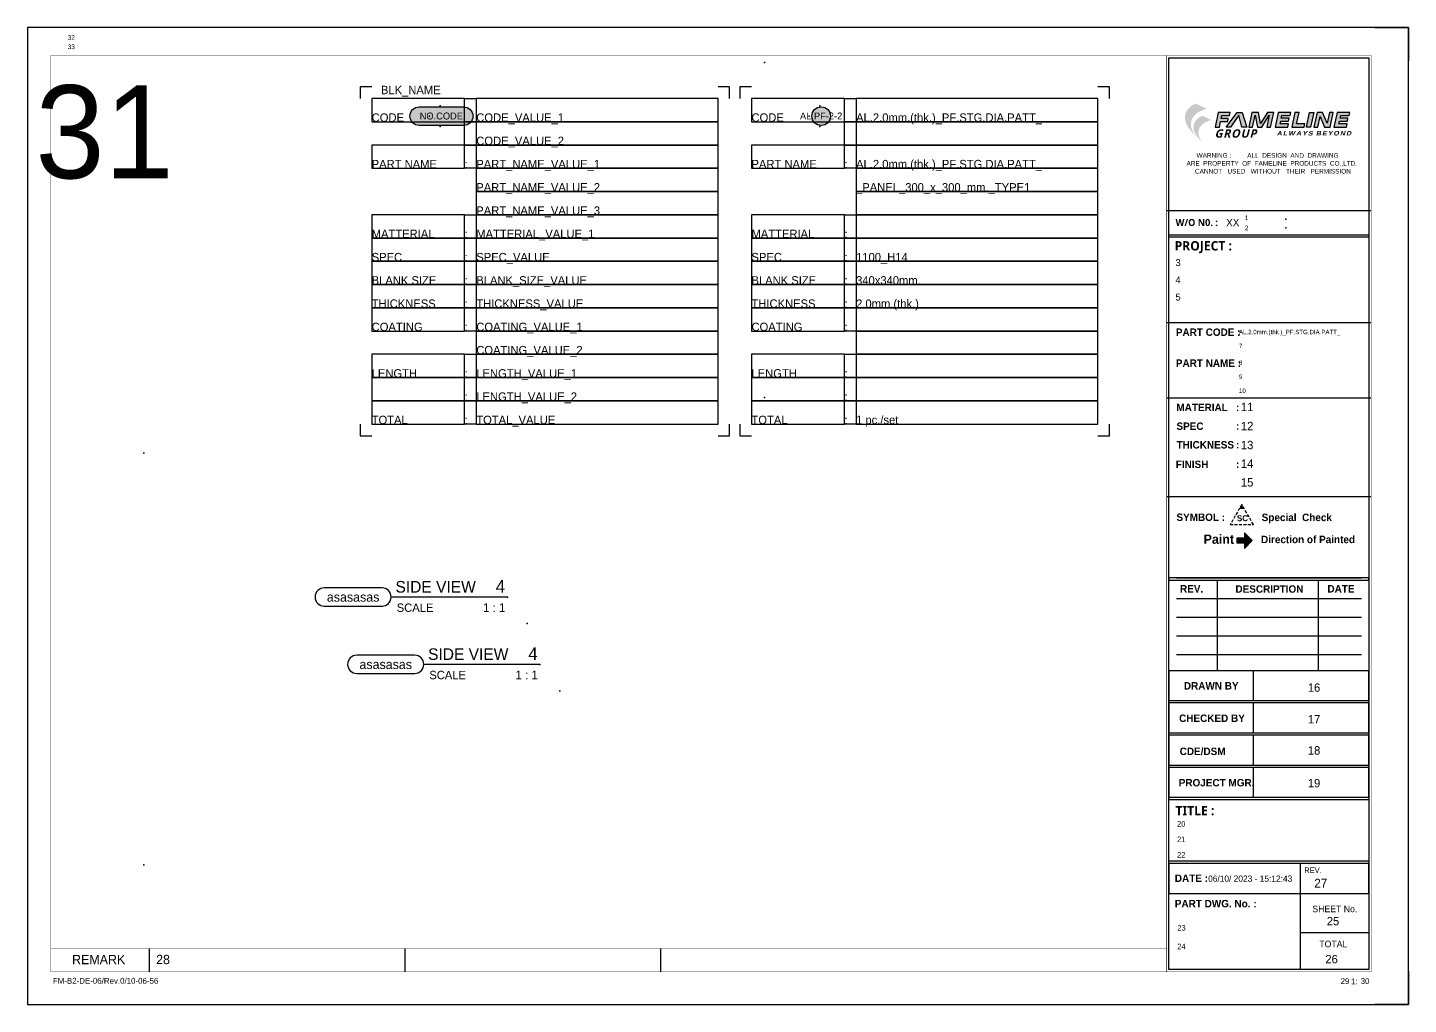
# Model space of a CAD drawing. Header units: millimetres. Extents: x -244126 to 368105, y -173968 to 259060.
# Drawn here: x 550 to 847, y 1032.5 to 1242.5 of the extents above; entities that cross this region are included whole.
import ezdxf
from ezdxf.enums import TextEntityAlignment as Align

# ---------------------------------------------------------------- set-up
doc = ezdxf.new("R2010")
doc.units = ezdxf.units.MM
doc.header["$MEASUREMENT"] = 0
for name, pattern in [('005_GG_TA_LINE', [13.75, 5, -1.25, 1.25, -1.25, 5]), ('BORDER2', [22.225, 6.35, -3.175, 6.35, -3.175, 0, -3.175]), ('HIDDEN', [9.525, 6.35, -3.175])]:
    doc.linetypes.add(name, pattern=pattern)
for name, color, linetype in [('000 - D I M 0.25', 6, 'Continuous'), ('000 - H A T C H', 8, 'Continuous'), ('000 - L I N E 0.1', 1, 'Continuous'), ('000 - SYMBOL CON', 1, 'Continuous'), ('000 - T E X T', 4, 'Continuous'), ('000 - TITLEBLOCK', 4, 'Continuous'), ('A04_TUBE SERIES', 7, 'Continuous'), ('FL-Support ii', 5, 'Continuous'), ('T E X T', 4, 'Continuous')]:
    doc.layers.add(name, color=color, linetype=linetype)
doc.styles.add('BROWALLIA', font='BrowalliaUPC.ttf')
doc.styles.add('century gothic111111', font='CordiaUPC.ttf')
doc.styles.add('Cetury Gothic', font='GOTHIC.TTF')
doc.styles.add('MtXpl_BrowalliaUPC', font='BrowalliaUPC.ttf')
doc.styles.add('MtXpl_Century_Gothic', font='GOTHICB.TTF')
doc.styles.add('MtXpl_Malgun_Gothic', font='malgunbd.ttf')
doc.styles.add('TA', font='Cordia New.ttf', dxfattribs={"height": 4.5})

# ---------------------------------------------------------------- blocks, each defined once
blk = doc.blocks.new('A$Cfd196da9')
at = {"color": 0, "linetype": 'ByBlock', "const_width": 0.1}
blk.add_lwpolyline([(-143.5, -98), (96.5, -98), (96.5, 99), (-143.5, 99)], close=True, dxfattribs=at)
blk = doc.blocks.new('NEW LOGO FAMELINE')
h = blk.add_hatch(color=3)
h.dxf.hatch_style = 1
h.set_gradient(color1=(51, 51, 51), color2=(132, 132, 132), tint=1, name='INVHEMISPHERICAL')
edge = h.paths.add_edge_path()
edge.add_spline(control_points=[(167, -151.3), (166.2, -150.2), (164.6, -148), (161.9, -143.2), (159.3, -137.4), (158.4, -130.6), (159.4, -124.4), (161.9, -118.6), (166.8, -112.3), (175.3, -106.8), (182.7, -104.2), (186.7, -102.7)], knot_values=[0, 0, 0, 0, 3.999368, 8.221458, 16.423435, 22.935826, 28.683381, 35.030362, 41.70231, 52.106571, 65.045306, 65.045306, 65.045306, 65.045306], degree=3, periodic=0)
edge.add_line((186.7, -102.7), (167.5, -93.5))
edge.add_spline(control_points=[(167.5, -93.5), (165.3, -94.5), (160.7, -96.8), (154.8, -101.7), (150.3, -107.6), (148, -114.3), (147.8, -121.1), (149.6, -128.8), (153.3, -135.6), (157.9, -141.6), (162.1, -146.7), (165.3, -149.7), (167, -151.3)], knot_values=[0, 0, 0, 0, 7.114643, 15.455222, 22.761373, 29.246418, 36.248595, 42.954952, 52.716962, 59.173886, 65.493194, 72.469008, 72.469008, 72.469008, 72.469008], degree=3, periodic=0)
edge = h.paths.add_edge_path(flags=16)
edge.add_spline(control_points=[(174.4, -106.3), (174.1, -106.2), (172.5, -105.6), (168.6, -105.4), (162.7, -105.8), (156.2, -106.9), (152.6, -109.1), (151, -110.1)], knot_values=[0, 0, 0, 0, 1.056476, 5.025479, 11.599149, 18.811417, 24.352285, 24.352285, 24.352285, 24.352285], degree=3, periodic=0)
edge.add_spline(control_points=[(151, -110.1), (151.1, -109.8), (151.2, -109.5), (151.8, -108.3), (152.4, -107.3), (153.9, -105.1), (154.9, -104), (157.1, -101.7), (158.4, -100.5), (160.4, -99), (161.1, -98.5), (162.6, -97.6), (163.3, -97.1), (164.9, -96.2), (165.8, -95.8), (167, -95.2), (167.2, -95.1), (167.5, -95)], knot_values=[0.636744, 0.636744, 0.636744, 0.636744, 1.528083, 1.528083, 5.150301, 5.150301, 9.845601, 9.845601, 15.15015, 15.15015, 17.802424, 17.802424, 20.454698, 20.454698, 23.491903, 23.491903, 24.373762, 24.373762, 24.373762, 24.373762], degree=3, periodic=0)
edge.add_line((167.5, -95), (183.3, -102.6))
edge.add_spline(control_points=[(183.3, -102.6), (182.4, -102.9), (181.5, -103.2), (178.6, -104.4), (176.5, -105.2), (174.4, -106.3)], knot_values=[3.151221, 3.151221, 3.151221, 3.151221, 5.963358, 5.963358, 12.618488, 12.618488, 12.618488, 12.618488], degree=3, periodic=0)
h = blk.add_hatch(color=253)
h.dxf.hatch_style = 1
edge = h.paths.add_edge_path()
edge.add_spline(control_points=[(167.5, -95), (167.2, -95.1), (167, -95.2), (165.8, -95.8), (164.9, -96.2), (163.3, -97.1), (162.6, -97.6), (161.1, -98.5), (160.4, -99), (158.4, -100.5), (157.1, -101.7), (154.9, -104), (153.9, -105.1), (152.4, -107.3), (151.8, -108.3), (151.2, -109.5), (151.1, -109.8), (151, -110.1)], knot_values=[0.636744, 0.636744, 0.636744, 0.636744, 1.518603, 1.518603, 4.555808, 4.555808, 7.208082, 7.208082, 9.860357, 9.860357, 15.164905, 15.164905, 19.860205, 19.860205, 23.482423, 23.482423, 24.373762, 24.373762, 24.373762, 24.373762], degree=3, periodic=0)
edge.add_spline(control_points=[(151, -110.1), (152.6, -109.1), (156.2, -106.9), (162.7, -105.8), (168.6, -105.4), (172.5, -105.6), (174.1, -106.2), (174.4, -106.3)], knot_values=[0, 0, 0, 0, 5.540868, 12.753135, 19.326806, 23.295809, 24.352285, 24.352285, 24.352285, 24.352285], degree=3, periodic=0)
edge.add_spline(control_points=[(174.4, -106.3), (176.5, -105.2), (178.6, -104.4), (181.5, -103.2), (182.4, -102.9), (183.3, -102.6)], knot_values=[3.151221, 3.151221, 3.151221, 3.151221, 9.806351, 9.806351, 12.618488, 12.618488, 12.618488, 12.618488], degree=3, periodic=0)
edge.add_line((183.3, -102.6), (167.5, -95))
edge = h.paths.add_edge_path()
edge.add_spline(control_points=[(179.5, -116.8), (179.3, -116.9), (179.1, -117), (178.1, -117.4), (177.4, -117.8), (176, -118.5), (175.4, -118.9), (174.3, -119.6), (173.7, -120), (172, -121.3), (171, -122.3), (169.1, -124.2), (168.3, -125.1), (167.1, -126.9), (166.6, -127.7), (166.1, -128.8), (166, -129), (165.9, -129.2)], knot_values=[0.636744, 0.636744, 0.636744, 0.636744, 1.518603, 1.518603, 4.555808, 4.555808, 7.208082, 7.208082, 9.860357, 9.860357, 15.164905, 15.164905, 19.860205, 19.860205, 23.482423, 23.482423, 24.373762, 24.373762, 24.373762, 24.373762], degree=3, periodic=0)
edge.add_spline(control_points=[(165.9, -129.2), (166.3, -129), (166.6, -128.7), (167, -128.5)], knot_values=[0, 0, 0, 0, 1.522018, 1.522018, 1.522018, 1.522018], degree=3, periodic=0)
edge.add_spline(control_points=[(167, -128.5), (167.7, -128.1), (168.5, -127.7), (169.2, -127.3)], knot_values=[1.522018, 1.522018, 1.522018, 1.522018, 4.566053, 4.566053, 4.566053, 4.566053], degree=3, periodic=0)
edge.add_spline(control_points=[(169.2, -127.3), (169.5, -127.2), (170.2, -126.9), (171, -126.6), (171.6, -126.5)], knot_values=[4.566053, 4.566053, 4.566053, 4.566053, 5.540868, 7.610089, 7.610089, 7.610089, 7.610089], degree=3, periodic=0)
edge.add_spline(control_points=[(171.6, -126.5), (172.4, -126.3), (173.2, -126.1), (174, -126)], knot_values=[7.610089, 7.610089, 7.610089, 7.610089, 10.654125, 10.654125, 10.654125, 10.654125], degree=3, periodic=0)
edge.add_spline(control_points=[(174, -126), (174.6, -125.9), (175.8, -125.7), (177.1, -125.6), (177.8, -125.5)], knot_values=[10.654125, 10.654125, 10.654125, 10.654125, 12.753135, 15.220178, 15.220178, 15.220178, 15.220178], degree=3, periodic=0)
edge.add_spline(control_points=[(177.8, -125.5), (178.9, -125.5), (180.1, -125.4), (181.4, -125.4), (181.5, -125.4)], knot_values=[15.220178, 15.220178, 15.220178, 15.220178, 19.326806, 19.786231, 19.786231, 19.786231, 19.786231], degree=3, periodic=0)
edge.add_spline(control_points=[(181.5, -125.4), (182.1, -125.5), (182.8, -125.5), (183.4, -125.6)], knot_values=[19.786231, 19.786231, 19.786231, 19.786231, 22.069258, 22.069258, 22.069258, 22.069258], degree=3, periodic=0)
edge.add_spline(control_points=[(183.4, -125.6), (183.7, -125.6), (184.1, -125.7), (184.5, -125.8), (184.6, -125.9)], knot_values=[22.069258, 22.069258, 22.069258, 22.069258, 23.295809, 23.591276, 23.591276, 23.591276, 23.591276], degree=3, periodic=0)
edge.add_spline(control_points=[(184.6, -125.9), (184.8, -125.9), (185, -126), (185.2, -126.1)], knot_values=[23.591276, 23.591276, 23.591276, 23.591276, 24.352285, 24.352285, 24.352285, 24.352285], degree=3, periodic=0)
edge.add_spline(control_points=[(185.2, -126.1), (186.9, -125.2), (188.6, -124.5), (191, -123.5), (191.8, -123.3), (192.5, -123)], knot_values=[3.151221, 3.151221, 3.151221, 3.151221, 9.806351, 9.806351, 12.618488, 12.618488, 12.618488, 12.618488], degree=3, periodic=0)
edge.add_line((192.5, -123), (179.5, -116.8))
h = blk.add_hatch(color=3)
h.dxf.hatch_style = 1
h.set_gradient(color1=(51, 51, 51), color2=(132, 132, 132), tint=1, name='INVHEMISPHERICAL')
edge = h.paths.add_edge_path()
edge.add_spline(control_points=[(179.1, -163.1), (178.5, -162.2), (177.2, -160.4), (174.9, -156.5), (172.8, -151.7), (172, -146), (172.8, -140.9), (174.9, -136.2), (178.9, -131), (185.9, -126.5), (192, -124.3), (195.3, -123.1)], knot_values=[0, 0, 0, 0, 3.28902, 6.761203, 13.506384, 18.862075, 23.588778, 28.808439, 34.295348, 42.851654, 53.492273, 53.492273, 53.492273, 53.492273], degree=3, periodic=0)
edge.add_line((195.3, -123.1), (179.5, -115.6))
edge.add_spline(control_points=[(179.5, -115.6), (177.7, -116.4), (173.9, -118.3), (169.1, -122.3), (165.3, -127.2), (163.4, -132.7), (163.3, -138.3), (164.8, -144.6), (167.9, -150.2), (171.6, -155.1), (175.1, -159.3), (177.7, -161.8), (179.1, -163.1)], knot_values=[0, 0, 0, 0, 5.850974, 12.71014, 18.718608, 24.051811, 29.810295, 35.325501, 43.35363, 48.663707, 53.86061, 59.597414, 59.597414, 59.597414, 59.597414], degree=3, periodic=0)
edge = h.paths.add_edge_path(flags=16)
edge.add_spline(control_points=[(171.6, -126.5), (171, -126.6), (170.2, -126.9), (169.5, -127.2), (169.2, -127.3)], knot_values=[4.566053, 4.566053, 4.566053, 4.566053, 6.635274, 7.610089, 7.610089, 7.610089, 7.610089], degree=3, periodic=0)
edge.add_spline(control_points=[(169.2, -127.3), (168.5, -127.7), (167.7, -128.1), (167, -128.5)], knot_values=[1.522018, 1.522018, 1.522018, 1.522018, 4.566053, 4.566053, 4.566053, 4.566053], degree=3, periodic=0)
edge.add_spline(control_points=[(167, -128.5), (166.6, -128.7), (166.3, -129), (165.9, -129.2)], knot_values=[0, 0, 0, 0, 1.522018, 1.522018, 1.522018, 1.522018], degree=3, periodic=0)
edge.add_spline(control_points=[(165.9, -129.2), (166, -129), (166.1, -128.8), (166.6, -127.7), (167.1, -126.9), (168.3, -125.1), (169.1, -124.2), (171, -122.3), (172, -121.3), (173.7, -120), (174.3, -119.6), (175.4, -118.9), (176, -118.5), (177.4, -117.8), (178.1, -117.4), (179.1, -117), (179.3, -116.9), (179.5, -116.8)], knot_values=[0.636744, 0.636744, 0.636744, 0.636744, 1.528083, 1.528083, 5.150301, 5.150301, 9.845601, 9.845601, 15.15015, 15.15015, 17.802424, 17.802424, 20.454698, 20.454698, 23.491903, 23.491903, 24.373762, 24.373762, 24.373762, 24.373762], degree=3, periodic=0)
edge.add_line((179.5, -116.8), (192.5, -123))
edge.add_spline(control_points=[(192.5, -123), (191.8, -123.3), (191, -123.5), (188.6, -124.5), (186.9, -125.2), (185.2, -126.1)], knot_values=[3.151221, 3.151221, 3.151221, 3.151221, 5.963358, 5.963358, 12.618488, 12.618488, 12.618488, 12.618488], degree=3, periodic=0)
edge.add_spline(control_points=[(185.2, -126.1), (185, -126), (184.8, -125.9), (184.6, -125.9)], knot_values=[23.591276, 23.591276, 23.591276, 23.591276, 24.352285, 24.352285, 24.352285, 24.352285], degree=3, periodic=0)
edge.add_spline(control_points=[(184.6, -125.9), (184.5, -125.8), (184.1, -125.7), (183.7, -125.6), (183.4, -125.6)], knot_values=[22.069258, 22.069258, 22.069258, 22.069258, 22.364725, 23.591276, 23.591276, 23.591276, 23.591276], degree=3, periodic=0)
edge.add_spline(control_points=[(183.4, -125.6), (182.8, -125.5), (182.1, -125.5), (181.5, -125.4)], knot_values=[19.786231, 19.786231, 19.786231, 19.786231, 22.069258, 22.069258, 22.069258, 22.069258], degree=3, periodic=0)
edge.add_spline(control_points=[(181.5, -125.4), (181.4, -125.4), (180.1, -125.4), (178.9, -125.5), (177.8, -125.5)], knot_values=[15.220178, 15.220178, 15.220178, 15.220178, 15.679604, 19.786231, 19.786231, 19.786231, 19.786231], degree=3, periodic=0)
edge.add_spline(control_points=[(177.8, -125.5), (177.1, -125.6), (175.8, -125.7), (174.6, -125.9), (174, -126)], knot_values=[10.654125, 10.654125, 10.654125, 10.654125, 13.121167, 15.220178, 15.220178, 15.220178, 15.220178], degree=3, periodic=0)
edge.add_spline(control_points=[(174, -126), (173.2, -126.1), (172.4, -126.3), (171.6, -126.5)], knot_values=[7.610089, 7.610089, 7.610089, 7.610089, 10.654125, 10.654125, 10.654125, 10.654125], degree=3, periodic=0)
blk = doc.blocks.new('*U1671')
h = blk.add_hatch(color=3)
h.dxf.hatch_style = 1
h.paths.add_polyline_path([(255.44, 188.63), (256.36, 188.63), (256.61, 189.8), (258.13, 189.8), (258.27, 190.45), (256.75, 190.45), (256.89, 191.11), (258.53, 191.11), (258.67, 191.78), (256.11, 191.78)])
h.paths.add_polyline_path([(257.82, 188.63), (258.75, 188.63), (260.53, 191.17), (261.19, 188.63), (262.22, 188.63), (261.25, 191.78), (260.17, 191.78)])
h.paths.add_polyline_path([(264.01, 191.2), (264.53, 188.63), (265.47, 188.63), (267.07, 191.19), (266.52, 188.63), (267.37, 188.63), (268.04, 191.78), (266.67, 191.78), (265.2, 189.42), (264.75, 191.78), (263.36, 191.78), (262.69, 188.63), (263.46, 188.63)])
h.paths.add_polyline_path([(268.34, 188.63), (271.06, 188.63), (271.21, 189.29), (269.4, 189.29), (269.54, 189.91), (271.23, 189.91), (271.36, 190.53), (269.67, 190.53), (269.79, 191.11), (271.59, 191.11), (271.73, 191.78), (269.01, 191.78)])
h.paths.add_polyline_path([(271.91, 188.63), (274.59, 188.63), (274.73, 189.29), (272.95, 189.29), (273.48, 191.78), (272.58, 191.78)])
h.paths.add_polyline_path([(275.06, 188.63), (275.96, 188.63), (276.63, 191.78), (275.73, 191.78)])
h.paths.add_polyline_path([(276.69, 188.63), (277.5, 188.63), (277.99, 190.9), (278.94, 188.63), (280.15, 188.63), (280.82, 191.78), (280.01, 191.78), (279.52, 189.47), (278.55, 191.78), (277.36, 191.78)])
h.paths.add_polyline_path([(280.99, 188.63), (283.71, 188.63), (283.86, 189.29), (282.05, 189.29), (282.19, 189.91), (283.88, 189.91), (284.01, 190.53), (282.32, 190.53), (282.44, 191.11), (284.24, 191.11), (284.38, 191.78), (281.66, 191.78)])
h = blk.add_hatch(color=150)
h.dxf.hatch_style = 1
h.paths.add_polyline_path([(261.17, 107.48), (260.59, 106.48), (261.75, 106.48)])
at = {"layer": 'FL-Support ii'}
blk.add_hatch(color=1, dxfattribs=at).paths.add_polyline_path([(261.76, 100.21), (261.76, 101.38), (263.43, 99.71), (261.76, 98.04), (261.76, 99.21), (260.09, 99.21), (260.09, 100.21)])
at = {"color": 3, "linetype": 'Continuous'}
for p, q in [((245, 170.65), (289, 170.65)), ((245, 146.57), (289, 146.57)), ((289, 130.36), (245, 130.36)), ((289, 130.36), (245, 130.36)), ((289, 109.12), (245, 109.12)), ((255.9, 91.23), (255.9, 71.73)), ((277.6, 91.23), (277.6, 71.73)), ((247.1, 87.23), (286.9, 87.23)), ((263.62, 71.73), (263.62, 65.3)), ((263.62, 64.8), (263.62, 58.38)), ((263.62, 57.88), (263.62, 51.45)), ((263.62, 50.95), (263.62, 44.52)), ((273.7, 30.29), (273.7, 23.86)), ((273.7, 23.86), (273.7, 7.5)), ((273.7, 15.43), (288.5, 15.43))]:
    blk.add_line(p, q, dxfattribs=at)
at = {"color": 8, "linetype": 'Continuous'}
for p, q in [((247.1, 91.73), (286.9, 91.73)), ((247.1, 83.23), (286.9, 83.23)), ((247.1, 79.23), (286.9, 79.23)), ((247.1, 75.23), (286.9, 75.23))]:
    blk.add_line(p, q, dxfattribs=at)
at = {"color": 3}
for points in [[(258.67, 191.78), (256.11, 191.78), (255.44, 188.63), (256.36, 188.63), (256.61, 189.8), (258.13, 189.8), (258.27, 190.45), (256.75, 190.45), (256.89, 191.11), (258.53, 191.11), (258.67, 191.78)], [(257.82, 188.63), (260.17, 191.78), (261.25, 191.78), (262.22, 188.63), (261.19, 188.63), (260.53, 191.17), (258.75, 188.63), (257.82, 188.63)], [(262.69, 188.63), (263.46, 188.63), (264.01, 191.2), (264.53, 188.63), (265.47, 188.63), (267.07, 191.19), (266.52, 188.63), (267.37, 188.63), (268.04, 191.78), (266.67, 191.78), (265.2, 189.42), (264.75, 191.78), (263.36, 191.78), (262.69, 188.63)], [(273.48, 191.78), (272.58, 191.78), (271.91, 188.63), (274.59, 188.63), (274.73, 189.29), (272.95, 189.29), (273.48, 191.78)], [(275.73, 191.78), (276.63, 191.78), (275.96, 188.63), (275.06, 188.63), (275.73, 191.78)], [(276.69, 188.63), (277.5, 188.63), (277.99, 190.9), (278.94, 188.63), (280.15, 188.63), (280.82, 191.78), (280.01, 191.78), (279.52, 189.47), (278.55, 191.78), (277.36, 191.78), (276.69, 188.63)]]:
    blk.add_lwpolyline(points, dxfattribs=at)
for points in [[(269.79, 191.11), (271.59, 191.11), (271.73, 191.78), (269.01, 191.78), (268.34, 188.63), (271.06, 188.63), (271.21, 189.29), (269.4, 189.29), (269.54, 189.91), (271.23, 189.91), (271.36, 190.53), (269.67, 190.53)], [(282.44, 191.11), (284.24, 191.11), (284.38, 191.78), (281.66, 191.78), (280.99, 188.63), (283.71, 188.63), (283.86, 189.29), (282.05, 189.29), (282.19, 189.91), (283.88, 189.91), (284.01, 190.53), (282.32, 190.53)]]:
    blk.add_lwpolyline(points, close=True, dxfattribs=at)
at = {"color": 3, "linetype": 'Continuous'}
for points in [[(288.5, 165.48), (288.5, 164.98), (245.5, 164.98), (245.5, 165.48)], [(288.5, 91.23), (288.5, 91.73), (245.5, 91.73), (245.5, 91.23)], [(288.5, 65.3), (288.5, 71.73), (245.5, 71.73), (245.5, 65.3)], [(288.5, 58.38), (288.5, 64.8), (245.5, 64.8), (245.5, 58.38)], [(288.5, 51.45), (288.5, 57.88), (245.5, 57.88), (245.5, 51.45)], [(288.5, 44.52), (288.5, 50.95), (245.5, 50.95), (245.5, 44.52)], [(288.5, 44.02), (288.5, 30.79), (245.5, 30.79), (245.5, 44.02)], [(288.5, 23.86), (288.5, 30.29), (245.5, 30.29), (245.5, 23.86)], [(288.5, 23.86), (288.5, 7.5), (245.5, 7.5), (245.5, 23.86)]]:
    blk.add_lwpolyline(points, close=True, dxfattribs=at)
at = {"color": 150, "linetype": 'HIDDEN', "ltscale": 0.1}
blk.add_lwpolyline([(258.67, 103.15), (263.67, 103.15), (261.17, 107.48), (258.67, 103.15)], dxfattribs=at)
for p in [(158.5, 202.5), (270.65, 168.8), (270.65, 166.94), (158.5, 130.5)]:
    blk.add_point(p)
at = {"linetype": '005_GG_TA_LINE'}
for p in [(25, 118.5), (25, 30)]:
    blk.add_point(p, dxfattribs=at)
at = {"layer": '000 - L I N E 0.1', "color": 21, "linetype": 'Continuous'}
for points in [[(7.12, 210), (0, 210), (0, 202.88)], [(289.88, 210), (297, 210), (297, 202.88)], [(0, 7.12), (0, 0), (7.12, 0)], [(297, 7.12), (297, 0), (289.88, 0)]]:
    blk.add_lwpolyline(points, dxfattribs=at)
at = {"layer": '000 - T E X T', "color": 3}
for p, q in [((26.15, 12), (26.15, 7)), ((81.19, 7), (81.19, 12)), ((136.23, 7), (136.23, 12))]:
    blk.add_line(p, q, dxfattribs=at)
at = {"layer": '000 - T E X T', "color": 3, "const_width": 0.1}
blk.add_lwpolyline([(289, 7), (245, 7), (245, 204), (289, 204)], close=True, dxfattribs=at)
at = {"layer": '000 - T E X T', "color": 3}
blk.add_lwpolyline([(288.5, 7.5), (245.5, 7.5), (245.5, 203.5), (288.5, 203.5)], close=True, dxfattribs=at)
at = {"layer": '000 - T E X T', "color": 3, "const_width": 0.1}
blk.add_lwpolyline([(5, 12), (245, 12)], dxfattribs=at)
at = {"layer": '000 - TITLEBLOCK', "color": 250}
blk.add_lwpolyline([(0, 0), (297, 0), (297, 210), (0, 210)], close=True, dxfattribs=at)
at = {"layer": 'FL-Support ii', "color": 5}
blk.add_lwpolyline([(261.76, 98.04), (263.43, 99.71), (261.76, 101.38), (261.76, 100.21), (260.09, 100.21), (260.09, 99.21), (261.76, 99.21)], close=True, dxfattribs=at)
at = {"color": 3, "xscale": 0.1189557145183746, "yscale": 0.1189557145183746, "zscale": 0.1189557145183746}
blk.add_blockref('NEW LOGO FAMELINE', (231.34, 204.79), dxfattribs=at)
at = {"layer": '000 - T E X T', "color": 3}
blk.add_blockref('A$Cfd196da9', (148.5, 105), dxfattribs=at)
at = {"color": 4, "style": 'Cetury Gothic'}
blk.add_text(' 1:', height=1.251, dxfattribs=at).set_placement((284.2, 4.32))
at = {"color": 2, "attachment_point": 1, "style": 'Cetury Gothic'}
for s, width, insert, char_height in [('{\\f@Meiryo UI|b1|i1|c0|p34;\\T1.1;GROUP}', 11.2596, (255.32, 188.13), 1.7843), ('{\\fArial Black|b0|i1|c0|p34;\\T1.2;ALWAYS BEYOND}', 18.2535, (268.68, 187.76), 0.9516)]:
    blk.add_mtext_dynamic_manual_height_columns(s, width=width, gutter_width=2.97, heights=[0], dxfattribs=dict(at, insert=insert, char_height=char_height))
at = {"color": 4, "insert": (9.56, 10.64), "char_height": 2, "width": 114.1235, "attachment_point": 1, "style": 'BROWALLIA'}
blk.add_mtext('{\\fCentury Gothic|b0|i0|c0|p34;REMARK}', dxfattribs=at)
at = {"color": 4, "style": 'TA'}
blk.add_attdef('PAPER_SIZE', text='', height=1.25, dxfattribs=at).set_placement((284.3, 4.99), align=Align.MIDDLE_RIGHT)
blk.add_attdef('SCALE_SIZE', text='', height=1.25, dxfattribs=at).set_placement((286.76, 5.01), align=Align.MIDDLE_LEFT)
at = {"layer": '000 - D I M 0.25', "color": 2, "insert": (259.5, 101.02), "char_height": 2, "width": 67.1136, "attachment_point": 3, "style": 'BROWALLIA'}
blk.add_mtext('{\\fBrowalliaUPC|b1|i0|c222|p34;Paint}', dxfattribs=at)
at = {"layer": '000 - H A T C H', "color": 4, "insert": (5.44, 5.7), "char_height": 1.2714, "attachment_point": 1, "style": 'century gothic111111'}
blk.add_mtext('FM-B2-DE-06/Rev.0/10-06-56', dxfattribs=at)
at = {"layer": '000 - T E X T', "linetype": '005_GG_TA_LINE', "insert": (253.43, 27.7), "char_height": 1.3438, "attachment_point": 1, "style": 'Cetury Gothic'}
blk.add_mtext(' 06/10/ 2023 - 15:12:43 ', dxfattribs=at)
at = {"layer": '000 - T E X T', "color": 250, "style": 'TA'}
for tag, height, p in [('SUPERLINK', 1, (8.63, 207.88)), ('NAMEFILE', 1, (8.63, 205.88)), ('SC', 20, (1.68, 187.61))]:
    blk.add_attdef(tag, text='', height=height, dxfattribs=at).set_placement(p, align=Align.MIDDLE_LEFT)
at = {"layer": '000 - T E X T', "color": 4, "style": 'TA'}
for tag, height, p in [('NAME_JOB_1', 1, (261.83, 169.13)), ('NAME_JOB_2', 1, (261.83, 166.94)), ('NAME_PROJECT_1', 1.5, (246.9, 159.48)), ('NAME_PROJECT_2', 1.5, (246.9, 155.78)), ('NAME_PROJECT_3', 1.5, (246.9, 152.08)), ('CODE_VALUE_1', 0.95, (260.57, 144.56)), ('CODE_VALUE_2', 0.95, (260.57, 141.56)), ('PART_NAME_VALUE_1', 0.95, (260.57, 137.94)), ('PART_NAME_VALUE_2', 0.95, (260.57, 134.94)), ('PART_NAME_VALUE_3', 0.95, (260.57, 131.94)), ('MATTERIAL_VALUE_1', 1.8, (260.98, 128.45)), ('SPEC_VALUE', 1.8, (260.98, 124.34)), ('THICKNESS_VALUE', 1.8, (260.98, 120.26)), ('COATING_VALUE_1', 1.8, (260.98, 116.25)), ('COATING_VALUE_2', 1.8, (260.98, 112.24)), ('NAME_TITLE_1', 1.2, (247.25, 38.81)), ('NAME_TITLE_2', 1.2, (247.25, 35.48)), ('NAME_TITLE_3', 1.2, (247.25, 32.15)), ('DRAWING_NO1', 1.2, (247.31, 16.46)), ('DRAWING_NO2', 1.2, (247.31, 12.46))]:
    blk.add_attdef(tag, text='', height=height, dxfattribs=at).set_placement(p, align=Align.MIDDLE_LEFT)
for tag, p in [('NAME_DAFT', (276.71, 68.11)), ('NAME_CHECKED', (276.71, 61.3)), ('NAME_DESIGNER', (276.71, 54.61)), ('NAME_DESIGN_MGR', (276.71, 47.56))]:
    blk.add_attdef(tag, text='', height=1.8, dxfattribs=at).set_placement(p, align=Align.MIDDLE_CENTER)
for tag, p, height in [('REV', (276.76, 25.12), 1.88), ('NAME_REMARK', (27.64, 8.65), 2)]:
    blk.add_attdef(tag, p, '', height=height, dxfattribs=at)
at = {"layer": '000 - T E X T', "color": 4, "style": 'Cetury Gothic'}
for tag, p in [('SHEET_NO.', (280.79, 17)), ('TOTAL_SHEET_NO.', (280.48, 8.82))]:
    blk.add_attdef(tag, text='', height=1.8, dxfattribs=at).set_placement(p, align=Align.CENTER)
at = {"layer": 'T E X T', "color": 4, "linetype": '005_GG_TA_LINE'}
for s, height, style, p in [('ARE  PROPERTY  OF  FAMELINE  PRODUCTS  CO.,LTD.', 1, 'Cetury Gothic', (249.28, 180.32)), (' WARNING :         ALL  DESIGN  AND  DRAWING', 1, 'Cetury Gothic', (251.06, 182.02)), (' CANNOT   USED   WITHOUT   THEIR   PERMISSION', 1, 'Cetury Gothic', (250.72, 178.63)), ('W/O N0. :', 1.5, 'MtXpl_Malgun_Gothic', (246.93, 167.35)), ('XX', 1.6, 'Cetury Gothic', (257.8, 167.28)), ('PROJECT :', 2, 'MtXpl_Malgun_Gothic', (246.71, 162.09)), ('PART CODE :', 1.6, 'MtXpl_Century_Gothic', (246.98, 143.72)), ('PART NAME :', 1.6, 'MtXpl_Century_Gothic', (246.98, 137.07)), ('MATERIAL', 1.6, 'MtXpl_Century_Gothic', (247.1, 127.55)), (':', 1.6, 'MtXpl_Century_Gothic', (259.91, 127.55)), ('SPEC', 1.6, 'MtXpl_Century_Gothic', (247.11, 123.51)), (':', 1.6, 'MtXpl_Century_Gothic', (259.91, 123.55)), ('THICKNESS', 1.6, 'MtXpl_Century_Gothic', (247.13, 119.51)), (':', 1.6, 'MtXpl_Century_Gothic', (259.91, 119.55)), ('FINISH', 1.6, 'MtXpl_Century_Gothic', (246.97, 115.31)), (':', 1.6, 'MtXpl_Century_Gothic', (259.91, 115.35)), ('SYMBOL :', 1.6, 'MtXpl_Century_Gothic', (247.11, 103.93)), ('Special  Check', 1.6, 'MtXpl_Century_Gothic', (265.45, 103.9)), ('Direction of Painted', 1.6, 'MtXpl_Century_Gothic', (265.31, 99.16)), ('REV.', 1.6, 'MtXpl_Century_Gothic', (247.88, 88.55)), ('DESCRIPTION', 1.6, 'MtXpl_Century_Gothic', (259.8, 88.5)), ('DATE', 1.6, 'MtXpl_Century_Gothic', (279.59, 88.55)), ('DRAWN BY', 1.6, 'MtXpl_Century_Gothic', (248.71, 67.69)), ('CHECKED BY', 1.6, 'MtXpl_Century_Gothic', (247.68, 60.72)), ('CDE/DSM', 1.6, 'MtXpl_Century_Gothic', (247.81, 53.6)), ('PROJECT MGR.', 1.6, 'MtXpl_Century_Gothic', (247.6, 46.86)), ('TITLE :', 2, 'MtXpl_Malgun_Gothic', (246.9, 40.66)), ('DATE :', 1.6, 'MtXpl_Century_Gothic', (246.76, 26.32)), ('REV.', 1.2, 'Cetury Gothic', (274.61, 28.23)), ('PART DWG. No. :', 1.6, 'MtXpl_Century_Gothic', (246.76, 20.86)), ('SHEET No.', 1.4, 'Cetury Gothic', (276.34, 19.82)), ('TOTAL', 1.4, 'Cetury Gothic', (277.84, 12.28))]:
    blk.add_text(s, height=height, dxfattribs=dict(at, style=style)).set_placement(p)
at = {"layer": 'T E X T', "color": 150, "insert": (260.12, 105.16), "char_height": 1.28, "attachment_point": 1, "style": 'Cetury Gothic'}
blk.add_mtext('{\\fCentury Gothic|b1|i0|c0|p34;SC}', dxfattribs=at)
blk = doc.blocks.new('A$C829836ee')
for p in [(0, 3), (0, -3)]:
    blk.add_point(p)
blk = doc.blocks.new('*U4978')
at = {"layer": '000 - H A T C H'}
h = blk.add_hatch(color=250, dxfattribs=at)
h.dxf.hatch_style = 1
edge = h.paths.add_edge_path()
edge.add_arc((14.99, -3.8), 2, 90, 270, ccw=False)
edge.add_line((14.99, -1.8), (15, -1.8))
edge.add_arc((15, -3.8), 2, -90, 90, ccw=False)
edge.add_line((15, -5.8), (14.99, -5.8))
at = {"layer": '000 - SYMBOL CON', "color": 2}
blk.add_lwpolyline([(14.99, -5.8, -1), (14.99, -1.8), (15, -1.8, -1), (15, -5.8)], format="xyb", close=True, dxfattribs=at)
at = {"layer": 'A04_TUBE SERIES', "color": 3}
blk.add_point((12.41, -3.8), dxfattribs=at)
at = {"layer": 'Defpoints', "color": 250}
for points in [[(0, 2.5), (-2.5, 2.5), (-2.5, 0)], [(77, 0), (77, 2.5), (74.5, 2.5)], [(-2.5, -70), (-2.5, -72.5), (0, -72.5)], [(74.5, -72.5), (77, -72.5), (77, -70)]]:
    blk.add_lwpolyline(points, dxfattribs=at)
for points in [[(0, -5), (20, -5), (20, 0), (0, 0)], [(20, 0), (22.5, 0), (22.5, -5), (20, -5)], [(22.5, -5), (74.5, -5), (74.5, 0), (22.5, 0)], [(20, -5), (22.5, -5), (22.5, -10), (20, -10)], [(22.5, -10), (74.5, -10), (74.5, -5), (22.5, -5)], [(0, -15), (20, -15), (20, -10), (0, -10)], [(20, -10), (22.5, -10), (22.5, -15), (20, -15)], [(22.5, -15), (74.5, -15), (74.5, -10), (22.5, -10)], [(22.5, -20), (74.5, -20), (74.5, -15), (22.5, -15)], [(22.5, -25), (74.5, -25), (74.5, -20), (22.5, -20)], [(0, -30), (20, -30), (20, -25), (0, -25)], [(20, -25), (22.5, -25), (22.5, -30), (20, -30)], [(22.5, -30), (74.5, -30), (74.5, -25), (22.5, -25)], [(0, -35), (20, -35), (20, -30), (0, -30)], [(20, -30), (22.5, -30), (22.5, -35), (20, -35)], [(22.5, -35), (74.5, -35), (74.5, -30), (22.5, -30)], [(0, -40), (20, -40), (20, -35), (0, -35)], [(20, -35), (22.5, -35), (22.5, -40), (20, -40)], [(22.5, -40), (74.5, -40), (74.5, -35), (22.5, -35)], [(0, -45), (20, -45), (20, -40), (0, -40)], [(20, -40), (22.5, -40), (22.5, -45), (20, -45)], [(22.5, -45), (74.5, -45), (74.5, -40), (22.5, -40)], [(0, -50), (20, -50), (20, -45), (0, -45)], [(20, -45), (22.5, -45), (22.5, -50), (20, -50)], [(22.5, -50), (74.5, -50), (74.5, -45), (22.5, -45)], [(22.5, -55), (74.5, -55), (74.5, -50), (22.5, -50)], [(0, -60), (20, -60), (20, -55), (0, -55)], [(20, -55), (22.5, -55), (22.5, -60), (20, -60)], [(22.5, -60), (74.5, -60), (74.5, -55), (22.5, -55)], [(0, -65), (20, -65), (20, -60), (0, -60)], [(20, -60), (22.5, -60), (22.5, -65), (20, -65)], [(22.5, -65), (74.5, -65), (74.5, -60), (22.5, -60)], [(0, -70), (20, -70), (20, -65), (0, -65)], [(20, -65), (22.5, -65), (22.5, -70), (20, -70)], [(22.5, -70), (74.5, -70), (74.5, -65), (22.5, -65)]]:
    blk.add_lwpolyline(points, close=True, dxfattribs=at)
at = {"xscale": 0.7454636594928784, "yscale": 0.7454636594928784, "zscale": 0.7454636594928784}
blk.add_blockref('A$C829836ee', (14.71, -3.8), dxfattribs=at)
at = {"layer": '000 - T E X T', "linetype": 'BORDER2', "style": 'TA'}
for s, p in [('CODE', (0, -5)), ('PART NAME', (0, -15)), (':', (20, -15)), ('MATTERIAL', (0, -30)), (':', (20, -30)), ('SPEC', (0, -35)), (':', (20, -35)), ('BLANK SIZE', (0, -40)), (':', (20, -40)), ('THICKNESS', (0, -45)), (':', (20, -45)), ('COATING', (0, -50)), (':', (20, -50)), ('LENGTH', (0, -60)), (':', (20, -60)), (':', (20, -65)), ('TOTAL', (0, -70)), (':', (20, -70))]:
    blk.add_text(s, height=1.8, dxfattribs=at).set_placement(p)
at = {"layer": '000 - T E X T', "style": 'TA', "flags": 1}
blk.add_attdef('BLK_NAME', (1.99, 0.93), '', height=1.8, dxfattribs=at)
at = {"layer": '000 - T E X T', "style": 'MtXpl_BrowalliaUPC'}
blk.add_attdef('NO.CODE', text='', height=1.49, dxfattribs=at).set_placement((14.98, -3.76), align=Align.MIDDLE_CENTER)
at = {"layer": '000 - T E X T', "style": 'TA'}
for tag, p in [('CODE_VALUE_1', (22.5, -5)), ('CODE_VALUE_2', (22.5, -10)), ('PART_NAME_VALUE_1', (22.5, -15)), ('PART_NAME_VALUE_2', (22.5, -20)), ('PART_NAME_VALUE_3', (22.5, -25)), ('MATTERIAL_VALUE_1', (22.5, -30)), ('SPEC_VALUE', (22.5, -35)), ('BLANK_SIZE_VALUE', (22.5, -40)), ('THICKNESS_VALUE', (22.5, -45)), ('COATING_VALUE_1', (22.5, -50)), ('COATING_VALUE_2', (22.5, -55)), ('LENGTH_VALUE_1', (22.5, -60)), ('LENGTH_VALUE_2', (22.5, -65)), ('TOTAL_VALUE', (22.5, -70))]:
    blk.add_attdef(tag, p, '', height=1.8, dxfattribs=at)
blk = doc.blocks.new('*U145')
at = {"color": 4}
blk.add_line((-4.26, 5.7), (-29.26, 5.7), dxfattribs=at)
for p in [(-4.26, 5.7), (0, 0)]:
    blk.add_point(p)
at = {"layer": '000 - SYMBOL CON', "color": 0, "linetype": 'ByBlock'}
blk.add_lwpolyline([(-43.67, 7.66, 0.414214), (-45.63, 5.7, 0.414214), (-43.67, 3.74), (-31.22, 3.74, 0.414214), (-29.26, 5.7, 0.414214), (-31.22, 7.66)], format="xyb", close=True, dxfattribs=at)
at = {"color": 4, "linetype": 'BORDER2', "style": 'Cetury Gothic'}
blk.add_text('SCALE', height=1.8, dxfattribs=at).set_placement((-28.07, 2.51))
at = {"color": 0, "style": 'TA'}
for tag, p in [('HEADING2', (-28.33, 10.65)), ('HEADING', (-28.33, 6.65))]:
    blk.add_attdef(tag, p, '', height=2.5, dxfattribs=at)
for tag, height, p in [('LO', 2.7, (-4.76, 6.65)), ('SC', 1.85, (-4.7, 2.51))]:
    blk.add_attdef(tag, text='', height=height, dxfattribs=at).set_placement(p, align=Align.RIGHT)
at = {"layer": '000 - T E X T', "color": 0, "style": 'MtXpl_BrowalliaUPC'}
blk.add_attdef('NO.CODE', text='', height=2, dxfattribs=at).set_placement((-37.44, 5.7), align=Align.MIDDLE_CENTER)

msp = doc.modelspace()

# ---------------------------------------------------------------- hatches: boundary and pattern name
at = {"layer": '000 - H A T C H'}
h = msp.add_hatch(color=250, dxfattribs=at)
h.dxf.hatch_style = 1
edge = h.paths.add_edge_path()
edge.add_arc((634.21674, 1223.47238), 2, 90, 270, ccw=False)
edge.add_line((634.21674, 1225.47238), (643.75122, 1225.47238))
edge.add_arc((643.75122, 1223.47238), 2, -90, 90, ccw=False)
edge.add_line((643.75122, 1221.47239), (634.21674, 1221.47239))

# ---------------------------------------------------------------- linework, layer by layer
at = {"layer": '000 - SYMBOL CON', "color": 2}
msp.add_lwpolyline([(634.21674, 1221.47239, -1), (634.21674, 1225.47238), (643.75122, 1225.47238, -1), (643.75122, 1221.47239)], format="xyb", close=True, dxfattribs=at)
at = {"layer": 'A04_TUBE SERIES', "color": 3}
msp.add_point((636.40115, 1223.47238), dxfattribs=at)
at = {"layer": 'Defpoints', "color": 250}
for points in [[(623.98771, 1229.77047), (621.48771, 1229.77047), (621.48771, 1227.27047)], [(700.98771, 1227.27047), (700.98771, 1229.77047), (698.48771, 1229.77047)], [(621.48771, 1157.27047), (621.48771, 1154.77047), (623.98771, 1154.77047)], [(698.48771, 1154.77047), (700.98771, 1154.77047), (700.98771, 1157.27047)]]:
    msp.add_lwpolyline(points, dxfattribs=at)
for points in [[(623.98771, 1222.27047), (643.98771, 1222.27047), (643.98771, 1227.27047), (623.98771, 1227.27047)], [(643.98771, 1227.27047), (646.48771, 1227.27047), (646.48771, 1222.27047), (643.98771, 1222.27047)], [(646.48771, 1222.27047), (698.48771, 1222.27047), (698.48771, 1227.27047), (646.48771, 1227.27047)], [(643.98771, 1222.27047), (646.48771, 1222.27047), (646.48771, 1217.27047), (643.98771, 1217.27047)], [(646.48771, 1217.27047), (698.48771, 1217.27047), (698.48771, 1222.27047), (646.48771, 1222.27047)], [(623.98771, 1212.27047), (643.98771, 1212.27047), (643.98771, 1217.27047), (623.98771, 1217.27047)], [(643.98771, 1217.27047), (646.48771, 1217.27047), (646.48771, 1212.27047), (643.98771, 1212.27047)], [(646.48771, 1212.27047), (698.48771, 1212.27047), (698.48771, 1217.27047), (646.48771, 1217.27047)], [(646.48771, 1207.27047), (698.48771, 1207.27047), (698.48771, 1212.27047), (646.48771, 1212.27047)], [(646.48771, 1202.27047), (698.48771, 1202.27047), (698.48771, 1207.27047), (646.48771, 1207.27047)], [(623.98771, 1197.27047), (643.98771, 1197.27047), (643.98771, 1202.27047), (623.98771, 1202.27047)], [(643.98771, 1202.27047), (646.48771, 1202.27047), (646.48771, 1197.27047), (643.98771, 1197.27047)], [(646.48771, 1197.27047), (698.48771, 1197.27047), (698.48771, 1202.27047), (646.48771, 1202.27047)], [(623.98771, 1192.27047), (643.98771, 1192.27047), (643.98771, 1197.27047), (623.98771, 1197.27047)], [(643.98771, 1197.27047), (646.48771, 1197.27047), (646.48771, 1192.27047), (643.98771, 1192.27047)], [(646.48771, 1192.27047), (698.48771, 1192.27047), (698.48771, 1197.27047), (646.48771, 1197.27047)], [(623.98771, 1187.27047), (643.98771, 1187.27047), (643.98771, 1192.27047), (623.98771, 1192.27047)], [(643.98771, 1192.27047), (646.48771, 1192.27047), (646.48771, 1187.27047), (643.98771, 1187.27047)], [(646.48771, 1187.27047), (698.48771, 1187.27047), (698.48771, 1192.27047), (646.48771, 1192.27047)], [(623.98771, 1182.27047), (643.98771, 1182.27047), (643.98771, 1187.27047), (623.98771, 1187.27047)], [(643.98771, 1187.27047), (646.48771, 1187.27047), (646.48771, 1182.27047), (643.98771, 1182.27047)], [(646.48771, 1182.27047), (698.48771, 1182.27047), (698.48771, 1187.27047), (646.48771, 1187.27047)], [(623.98771, 1177.27047), (643.98771, 1177.27047), (643.98771, 1182.27047), (623.98771, 1182.27047)], [(643.98771, 1182.27047), (646.48771, 1182.27047), (646.48771, 1177.27047), (643.98771, 1177.27047)], [(646.48771, 1177.27047), (698.48771, 1177.27047), (698.48771, 1182.27047), (646.48771, 1182.27047)], [(646.48771, 1172.27047), (698.48771, 1172.27047), (698.48771, 1177.27047), (646.48771, 1177.27047)], [(623.98771, 1167.27047), (643.98771, 1167.27047), (643.98771, 1172.27047), (623.98771, 1172.27047)], [(643.98771, 1172.27047), (646.48771, 1172.27047), (646.48771, 1167.27047), (643.98771, 1167.27047)], [(646.48771, 1167.27047), (698.48771, 1167.27047), (698.48771, 1172.27047), (646.48771, 1172.27047)], [(623.98771, 1162.27047), (643.98771, 1162.27047), (643.98771, 1167.27047), (623.98771, 1167.27047)], [(643.98771, 1167.27047), (646.48771, 1167.27047), (646.48771, 1162.27047), (643.98771, 1162.27047)], [(646.48771, 1162.27047), (698.48771, 1162.27047), (698.48771, 1167.27047), (646.48771, 1167.27047)], [(623.98771, 1157.27047), (643.98771, 1157.27047), (643.98771, 1162.27047), (623.98771, 1162.27047)], [(643.98771, 1162.27047), (646.48771, 1162.27047), (646.48771, 1157.27047), (643.98771, 1157.27047)], [(646.48771, 1157.27047), (698.48771, 1157.27047), (698.48771, 1162.27047), (646.48771, 1162.27047)]]:
    msp.add_lwpolyline(points, close=True, dxfattribs=at)

# ---------------------------------------------------------------- block references
msp.add_blockref('*U1671', (549.9801, 1032.50862)).add_auto_attribs({'NAME_JOB_1': '1', 'NAME_JOB_2': '2', 'NAME_PROJECT_1': '3', 'NAME_PROJECT_2': '4', 'NAME_PROJECT_3': '5', 'CODE_VALUE_1': 'AL.2.0mm.(thk.)_PF.STG.DIA.PATT_', 'CODE_VALUE_2': '7', 'PART_NAME_VALUE_1': '8', 'PART_NAME_VALUE_2': '9', 'PART_NAME_VALUE_3': '10', 'MATTERIAL_VALUE_1': '11', 'SPEC_VALUE': '12', 'THICKNESS_VALUE': '13', 'COATING_VALUE_1': '14', 'COATING_VALUE_2': '15', 'NAME_DAFT': '16', 'NAME_CHECKED': '17', 'NAME_DESIGNER': '18', 'NAME_DESIGN_MGR': '19', 'NAME_TITLE_1': '20', 'NAME_TITLE_2': '21', 'NAME_TITLE_3': '22', 'DRAWING_NO1': '23', 'DRAWING_NO2': '24', 'SHEET_NO.': '25', 'TOTAL_SHEET_NO.': '26', 'REV': '27', 'NAME_REMARK': '28', 'PAPER_SIZE': '29', 'SCALE_SIZE': '30', 'SC': '31', 'SUPERLINK': '32', 'NAMEFILE': '33'})
at = {"xscale": 0.7454636594928784, "yscale": 0.7454636594928784, "zscale": 0.7454636594928784}
msp.add_blockref('A$C829836ee', (638.69795, 1223.47238), dxfattribs=at)
at = {"layer": '000 - T E X T'}
for name, p, values in [('*U4978', (705.68331, 1227.27047), {'NO.CODE': 'AL.PF-2-2', 'CODE_VALUE_1': 'AL.2.0mm.(thk.)_PF.STG.DIA.PATT_', 'PART_NAME_VALUE_1': 'AL.2.0mm.(thk.)_PF.STG.DIA.PATT_', 'PART_NAME_VALUE_2': '_PANEL_300_x_300_mm._TYPE1', 'SPEC_VALUE': '1100_H14', 'BLANK_SIZE_VALUE': '340x340mm. ', 'THICKNESS_VALUE': '2.0mm.(thk.)', 'TOTAL_VALUE': '1 pc./set'}), ('*U145', (657.4384, 1114.38418), {'HEADING': 'SIDE VIEW', 'LO': '4', 'SC': '1 : 1', 'NO.CODE': 'asasasas'}), ('*U145', (664.44773, 1099.90739), {'HEADING': 'SIDE VIEW', 'LO': '4', 'SC': '1 : 1', 'NO.CODE': 'asasasas'})]:
    msp.add_blockref(name, p, dxfattribs=at).add_auto_attribs(values)

# ---------------------------------------------------------------- texts
at = {"layer": '000 - T E X T', "linetype": 'BORDER2', "style": 'TA'}
for s, p in [('CODE', (623.98771, 1222.27047)), ('PART NAME', (623.98771, 1212.27047)), (':', (643.98771, 1212.27047)), ('MATTERIAL', (623.98771, 1197.27047)), (':', (643.98771, 1197.27047)), ('SPEC', (623.98771, 1192.27047)), (':', (643.98771, 1192.27047)), ('BLANK SIZE', (623.98771, 1187.27047)), (':', (643.98771, 1187.27047)), ('THICKNESS', (623.98771, 1182.27047)), (':', (643.98771, 1182.27047)), ('COATING', (623.98771, 1177.27047)), (':', (643.98771, 1177.27047)), ('LENGTH', (623.98771, 1167.27047)), (':', (643.98771, 1167.27047)), (':', (643.98771, 1162.27047)), ('TOTAL', (623.98771, 1157.27047)), (':', (643.98771, 1157.27047))]:
    msp.add_text(s, height=1.8, dxfattribs=at).set_placement(p)
at = {"layer": '000 - T E X T', "style": 'TA', "flags": 1}
msp.add_attdef('BLK_NAME', (625.98101, 1228.20026), '', height=1.8, dxfattribs=at)
at = {"layer": '000 - T E X T', "style": 'BROWALLIA'}
msp.add_attdef('NO.CODE', text='NO.', height=1.490927, dxfattribs=at).set_placement((638.96515, 1223.50823), align=Align.MIDDLE_CENTER)
at = {"layer": '000 - T E X T', "style": 'TA'}
for tag, p in [('CODE_VALUE_1', (646.48771, 1222.27047)), ('CODE_VALUE_2', (646.48771, 1217.27047)), ('PART_NAME_VALUE_1', (646.48771, 1212.27047)), ('PART_NAME_VALUE_2', (646.48771, 1207.27047)), ('PART_NAME_VALUE_3', (646.48771, 1202.27047)), ('MATTERIAL_VALUE_1', (646.48771, 1197.27047)), ('SPEC_VALUE', (646.48771, 1192.27047)), ('BLANK_SIZE_VALUE', (646.48771, 1187.27047)), ('THICKNESS_VALUE', (646.48771, 1182.27047)), ('COATING_VALUE_1', (646.48771, 1177.27047)), ('COATING_VALUE_2', (646.48771, 1172.27047)), ('LENGTH_VALUE_1', (646.48771, 1167.27047)), ('LENGTH_VALUE_2', (646.48771, 1162.27047)), ('TOTAL_VALUE', (646.48771, 1157.27047))]:
    msp.add_attdef(tag, p, '', height=1.8, dxfattribs=at)

doc.saveas('drawing.dxf')
